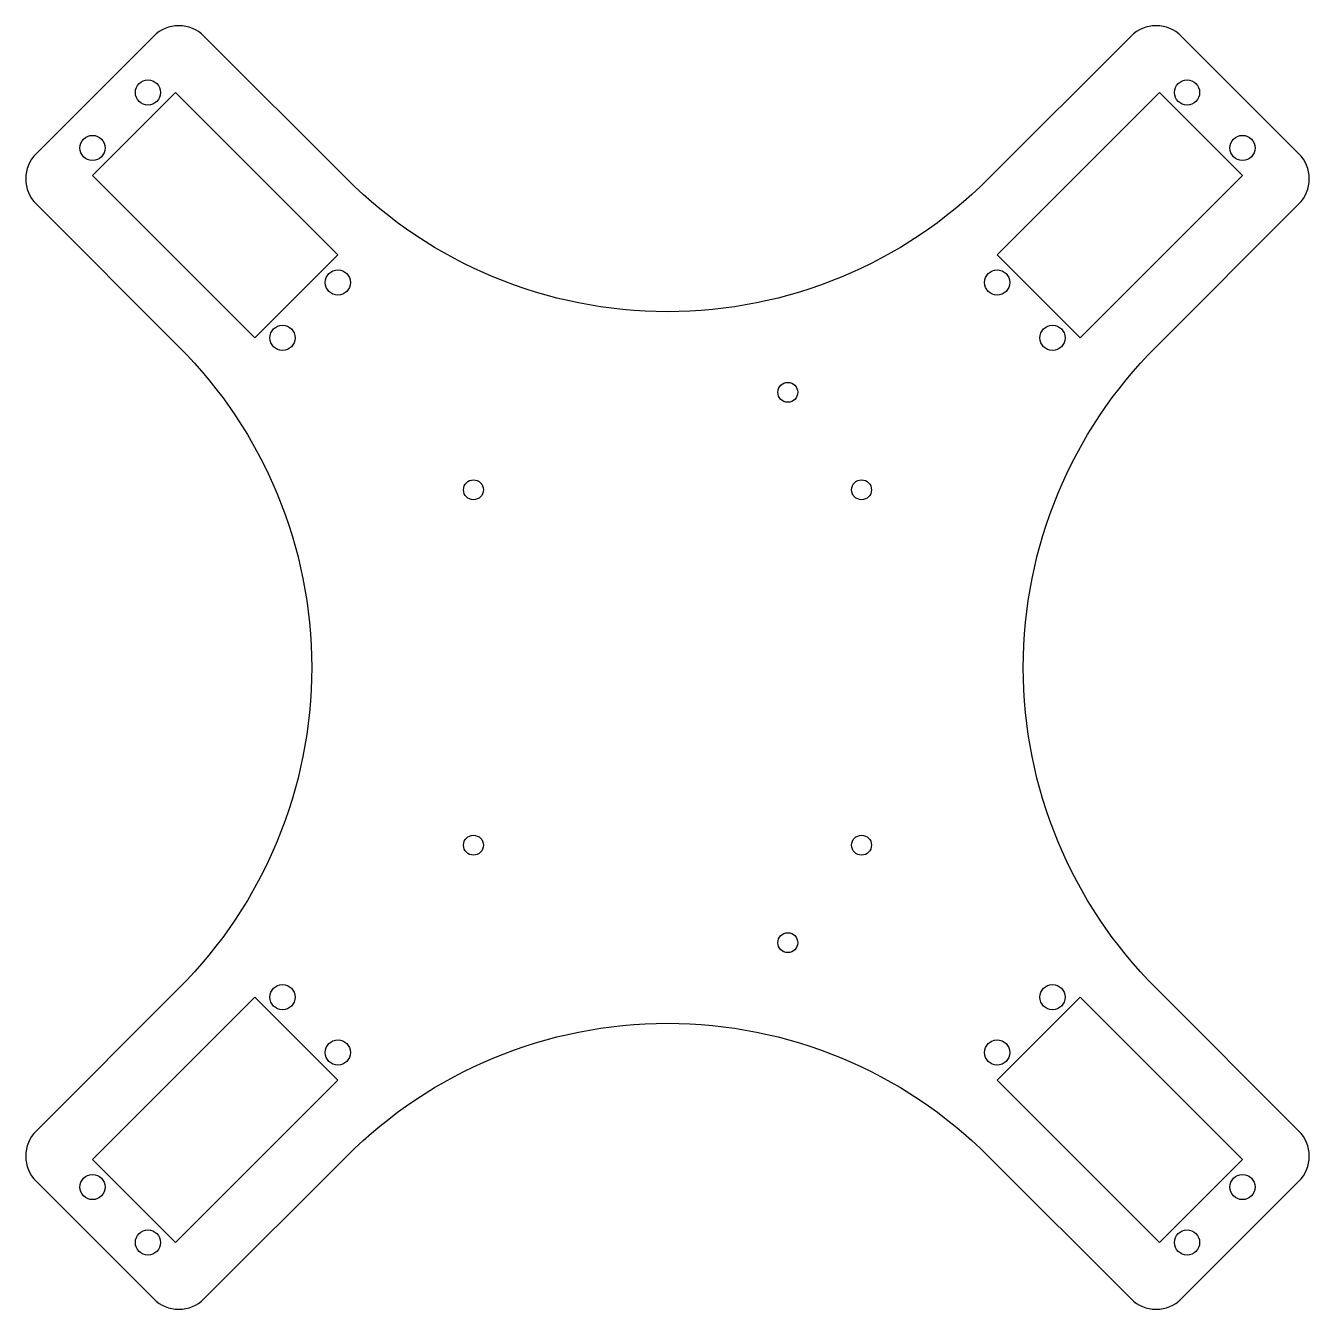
# Model space of a CAD drawing. Header units: inches. Extents: x -4.52 to 4.52, y -4.52 to 4.52.
import ezdxf

# ---------------------------------------------------------------- set-up
doc = ezdxf.new("R2010")
doc.units = ezdxf.units.IN
doc.header["$MEASUREMENT"] = 0

msp = doc.modelspace()

# ---------------------------------------------------------------- linework, layer by layer
msp.add_lwpolyline([(-3.6146, -4.4422, 0.414214), (-3.2611, -4.4422), (-2.2568, -3.4379, -0.414214), (2.2568, -3.4379), (3.2611, -4.4422, 0.414214), (3.6146, -4.4422), (4.4422, -3.6146, 0.414214), (4.4422, -3.2611), (3.4379, -2.2568, -0.414214), (3.4379, 2.2568), (4.4422, 3.2611, 0.414214), (4.4422, 3.6146), (3.6146, 4.4422, 0.414214), (3.2611, 4.4422), (2.2568, 3.4379, -0.414214), (-2.2568, 3.4379), (-3.2611, 4.4422, 0.414214), (-3.6146, 4.4422), (-4.4422, 3.6146, 0.414214), (-4.4422, 3.2611), (-3.4379, 2.2568, -0.414214), (-3.4379, -2.2568), (-4.4422, -3.2611, 0.414214), (-4.4422, -3.6146)], format="xyb", close=True)
for points in [[(-4.0451, 3.4605), (-3.4605, 4.0451), (-2.3188, 2.9034), (-2.9034, 2.3188)], [(3.4605, 4.0451), (4.0451, 3.4605), (2.9034, 2.3188), (2.3188, 2.9034)], [(-3.4605, -4.0451), (-4.0451, -3.4605), (-2.9034, -2.3188), (-2.3188, -2.9034)], [(4.0451, -3.4605), (3.4605, -4.0451), (2.3188, -2.9034), (2.9034, -2.3188)]]:
    msp.add_lwpolyline(points, close=True)
for centre, radius in [((-3.6552, 4.045), 0.0886), ((3.6552, 4.045), 0.0886), ((-4.045, 3.6552), 0.0886), ((4.045, 3.6552), 0.0886), ((-2.319, 2.7087), 0.0886), ((2.319, 2.7087), 0.0886), ((-2.7087, 2.319), 0.0886), ((2.7087, 2.319), 0.0886), ((0.8465, 1.936), 0.07), ((-1.3652, 1.25), 0.07), ((1.3652, 1.25), 0.07), ((-1.3652, -1.25), 0.07), ((1.3652, -1.25), 0.07), ((0.8465, -1.936), 0.07), ((-2.7087, -2.319), 0.0886), ((2.7087, -2.319), 0.0886), ((-2.319, -2.7087), 0.0886), ((2.319, -2.7087), 0.0886), ((-4.045, -3.6552), 0.0886), ((4.045, -3.6552), 0.0886), ((-3.6552, -4.045), 0.0886), ((3.6552, -4.045), 0.0886)]:
    msp.add_circle(centre, radius)

doc.saveas('drawing.dxf')
